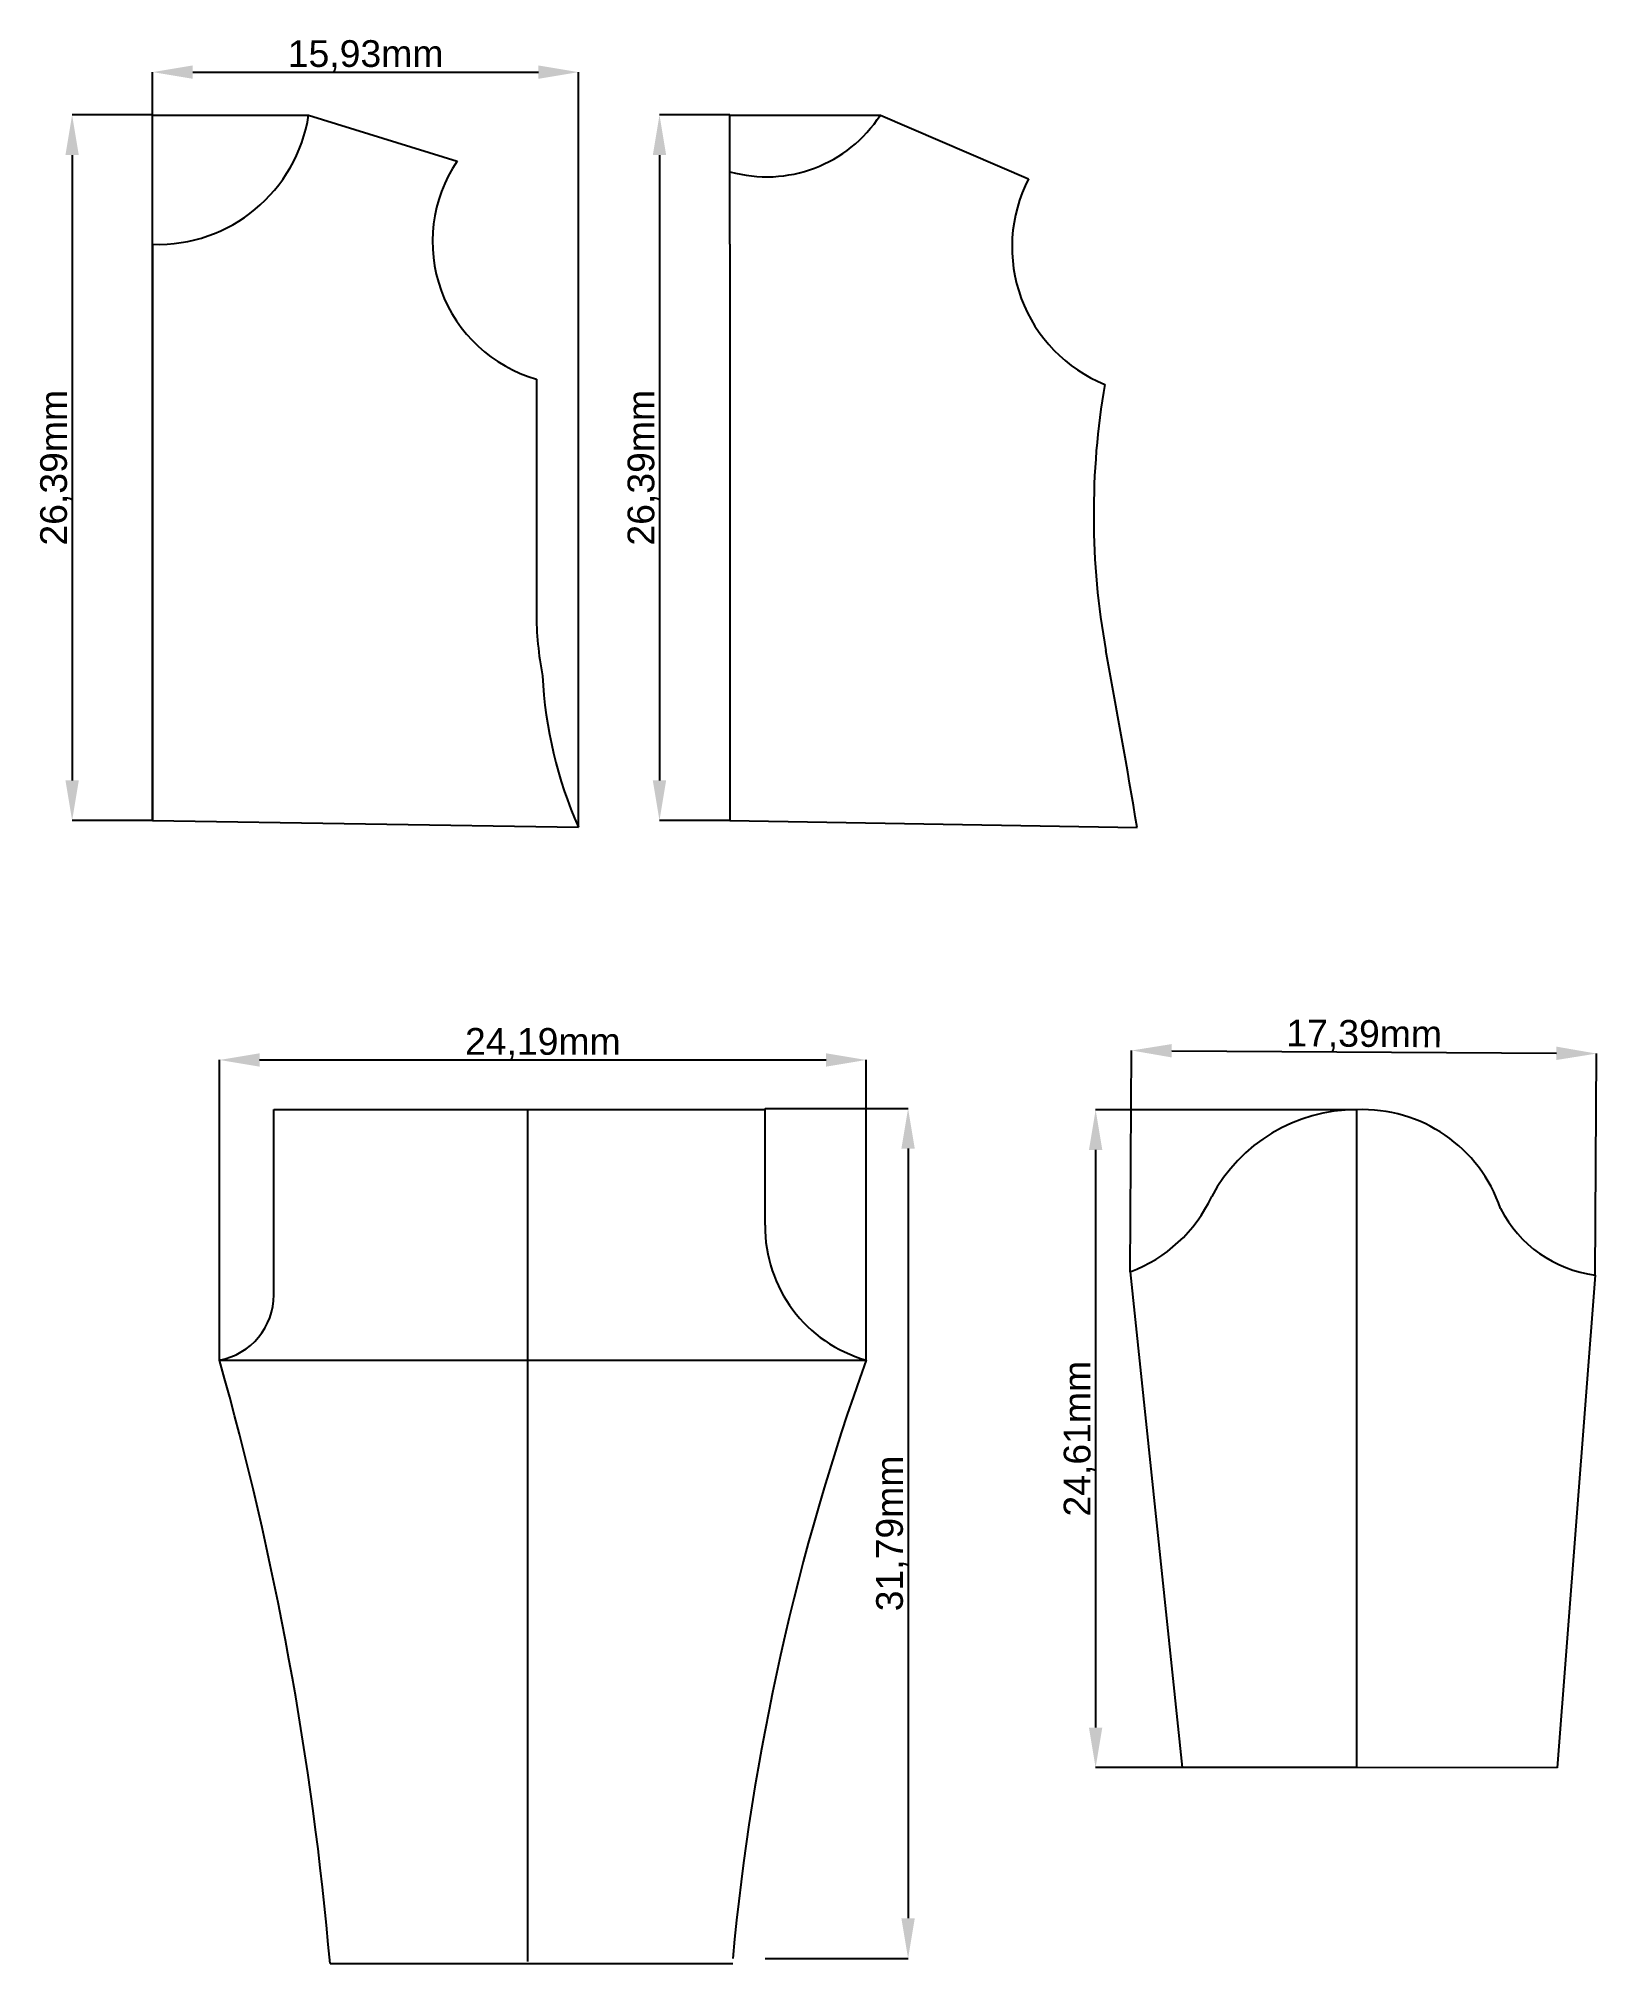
# Model space of a CAD drawing. Header units: millimetres. Extents: x 9525 to 67796, y 15426 to 87422.
import ezdxf

# ---------------------------------------------------------------- set-up
doc = ezdxf.new("R2010")
doc.units = ezdxf.units.MM
doc.styles.get("Standard").update_dxf_attribs({"font": 'arial.ttf'})
doc.dimstyles.new('ISO-25', dxfattribs={"dimtxt": 1000, "dimasz": 1500, "dimexe": 1.25, "dimexo": 0.625, "dimtad": 1, "dimlfac": 0.001, "dimtxsty": 'Standard', "dimcen": 2.5, "dimclrd": 2, "dimclrt": 4, "dimadec": 0, "dimazin": 0, "dimtfac": 1, "dimtmove": 0, "dimatfit": 3, "dimfxl": 1, "dimarcsym": 0})

# ---------------------------------------------------------------- blocks, each defined once
blk = doc.blocks.new('*D3')
at = {"color": 0, "lineweight": -2, "transparency": 16777216}
for p, q in [((35387, 84561), (32750, 84561)), ((35387, 58173), (32750, 58173))]:
    blk.add_line(p, q, dxfattribs=at)
at = {"color": 2, "lineweight": -2, "transparency": 16777216}
blk.add_line((32751, 83061), (32751, 59673), dxfattribs=at)
at = {"color": 2, "transparency": 16777216}
for points in [[(32501, 83061), (33001, 83061), (32751, 84561)], [(32501, 59673), (33001, 59673), (32751, 58173)]]:
    blk.add_solid(points, dxfattribs=at)
at = {"layer": 'Defpoints', "color": 0, "transparency": 16777216}
for p in [(35388, 84561), (32751, 58173), (35388, 58173)]:
    blk.add_point(p, dxfattribs=at)
at = {"color": 4, "transparency": 16777216, "insert": (32150, 71367), "char_height": 1000, "attachment_point": 5, "rotation": 90}
blk.add_mtext('26,39mm', dxfattribs=at)
blk = doc.blocks.new('*D5')
at = {"color": 0, "lineweight": -2, "transparency": 16777216}
for p, q in [((16293, 37995), (16293, 49219)), ((40483, 37995), (40483, 49219))]:
    blk.add_line(p, q, dxfattribs=at)
at = {"color": 2, "lineweight": -2, "transparency": 16777216}
blk.add_line((17793, 49218), (38983, 49218), dxfattribs=at)
at = {"color": 2, "transparency": 16777216}
for points in [[(17793, 49468), (17793, 48968), (16293, 49218)], [(38983, 49468), (38983, 48968), (40483, 49218)]]:
    blk.add_solid(points, dxfattribs=at)
at = {"layer": 'Defpoints', "color": 0, "transparency": 16777216}
for p in [(40483, 49218), (16293, 37994), (40483, 37994)]:
    blk.add_point(p, dxfattribs=at)
at = {"color": 4, "transparency": 16777216, "insert": (28388, 49819), "char_height": 1000, "attachment_point": 5}
blk.add_mtext('24,19mm', dxfattribs=at)
blk = doc.blocks.new('*D6')
at = {"color": 0, "lineweight": -2, "transparency": 16777216}
for p, q in [((36701, 47406), (42050, 47406)), ((36701, 15615), (42050, 15615))]:
    blk.add_line(p, q, dxfattribs=at)
at = {"color": 2, "lineweight": -2, "transparency": 16777216}
blk.add_line((42049, 45906), (42049, 17115), dxfattribs=at)
at = {"color": 2, "transparency": 16777216}
for points in [[(41799, 45906), (42299, 45906), (42049, 47406)], [(41799, 17115), (42299, 17115), (42049, 15615)]]:
    blk.add_solid(points, dxfattribs=at)
at = {"layer": 'Defpoints', "color": 0, "transparency": 16777216}
for p in [(36700, 47406), (36700, 15615), (42049, 15615)]:
    blk.add_point(p, dxfattribs=at)
at = {"color": 4, "transparency": 16777216, "insert": (41447, 31510), "char_height": 1000, "attachment_point": 5, "rotation": 90}
blk.add_mtext('31,79mm', dxfattribs=at)
blk = doc.blocks.new('*D7')
at = {"color": 0, "lineweight": -2, "transparency": 16777216}
for p, q in [((58817, 47357), (49062, 47357)), ((58817, 22750), (49062, 22750))]:
    blk.add_line(p, q, dxfattribs=at)
at = {"color": 2, "lineweight": -2, "transparency": 16777216}
blk.add_line((49063, 45857), (49063, 24250), dxfattribs=at)
at = {"color": 2, "transparency": 16777216}
for points in [[(48813, 45857), (49313, 45857), (49063, 47357)], [(48813, 24250), (49313, 24250), (49063, 22750)]]:
    blk.add_solid(points, dxfattribs=at)
at = {"layer": 'Defpoints', "color": 0, "transparency": 16777216}
for p in [(58817, 47357), (49063, 22750), (58817, 22750)]:
    blk.add_point(p, dxfattribs=at)
at = {"color": 4, "transparency": 16777216, "insert": (48461, 35053), "char_height": 1000, "attachment_point": 5, "rotation": 90}
blk.add_mtext('24,61mm', dxfattribs=at)
blk = doc.blocks.new('*D8')
at = {"color": 0, "lineweight": -2, "transparency": 16777216}
for p, q in [((50354, 41290), (50409, 49575)), ((67741, 41174), (67796, 49459))]:
    blk.add_line(p, q, dxfattribs=at)
at = {"color": 2, "lineweight": -2, "transparency": 16777216}
blk.add_line((51909, 49563), (66296, 49467), dxfattribs=at)
at = {"color": 2, "transparency": 16777216}
for points in [[(51911, 49813), (51907, 49313), (50409, 49573)], [(66298, 49717), (66294, 49217), (67796, 49457)]]:
    blk.add_solid(points, dxfattribs=at)
at = {"layer": 'Defpoints', "color": 0, "transparency": 16777216}
for p in [(67796, 49457), (50354, 41290), (67741, 41174)]:
    blk.add_point(p, dxfattribs=at)
at = {"color": 4, "transparency": 16777216, "insert": (59106, 50117), "char_height": 1000, "attachment_point": 5, "rotation": 359.61789}
blk.add_mtext('17,39mm', dxfattribs=at)
blk = doc.blocks.new('*D11')
at = {"color": 0, "lineweight": -2, "transparency": 16777216}
for p, q in [((13795, 58173), (13795, 86165)), ((29723, 57925), (29723, 86165))]:
    blk.add_line(p, q, dxfattribs=at)
at = {"color": 2, "lineweight": -2, "transparency": 16777216}
blk.add_line((15295, 86164), (28223, 86164), dxfattribs=at)
at = {"color": 2, "transparency": 16777216}
for points in [[(15295, 86414), (15295, 85914), (13795, 86164)], [(28223, 86414), (28223, 85914), (29723, 86164)]]:
    blk.add_solid(points, dxfattribs=at)
at = {"layer": 'Defpoints', "color": 0, "transparency": 16777216}
for p in [(29723, 86164), (13795, 58173), (29723, 57925)]:
    blk.add_point(p, dxfattribs=at)
at = {"color": 4, "transparency": 16777216, "insert": (21759, 86766), "char_height": 1000, "attachment_point": 5}
blk.add_mtext('15,93mm', dxfattribs=at)
blk = doc.blocks.new('*D13')
at = {"color": 0, "lineweight": -2, "transparency": 16777216}
for p, q in [((13794, 84561), (10782, 84561)), ((13794, 58173), (10782, 58173))]:
    blk.add_line(p, q, dxfattribs=at)
at = {"color": 2, "lineweight": -2, "transparency": 16777216}
blk.add_line((10783, 83061), (10783, 59673), dxfattribs=at)
at = {"color": 2, "transparency": 16777216}
for points in [[(10533, 83061), (11033, 83061), (10783, 84561)], [(10533, 59673), (11033, 59673), (10783, 58173)]]:
    blk.add_solid(points, dxfattribs=at)
at = {"layer": 'Defpoints', "color": 0, "transparency": 16777216}
for p in [(13795, 84561), (10783, 58173), (13795, 58173)]:
    blk.add_point(p, dxfattribs=at)
at = {"color": 4, "transparency": 16777216, "insert": (10182, 71367), "char_height": 1000, "attachment_point": 5, "rotation": 90}
blk.add_mtext('26,39mm', dxfattribs=at)

msp = doc.modelspace()

# ---------------------------------------------------------------- linework, layer by layer
for p, q in [((13794.913, 79723.842), (13794.913, 84560.611)), ((13794.913, 84560.611), (19627.905, 84560.611)), ((19627.905, 84560.611), (25178.662, 82827.913)), ((35387.62, 79723.842), (35387.62, 84560.611)), ((35387.62, 84560.611), (41012.587, 84560.611)), ((41012.587, 84560.611), (46557.132, 82175.916)), ((13794.913, 79723.842), (13794.913, 58172.615)), ((35387.62, 79723.842), (35387.62, 58172.615)), ((28145.235, 74685.832), (28145.235, 65965.87)), ((13794.913, 58172.615), (29723.334, 57924.583)), ((35387.62, 58172.615), (50615.841, 57913.505)), ((18323.267, 40437.028), (18323.267, 47366.063)), ((18323.267, 47366.063), (36699.923, 47366.063)), ((27813.139, 47366.063), (27813.139, 15498.597)), ((36699.923, 43037.244), (36699.923, 47405.532)), ((58817.296, 47356.558), (58817.296, 22749.589)), ((50353.663, 41289.576), (50353.663, 41289.576)), ((50353.663, 41289.576), (52299.097, 22751.377)), ((67740.596, 41173.621), (66322.558, 22747.53)), ((16292.598, 37994.333), (40482.881, 37994.333)), ((66322.558, 22747.53), (52299.097, 22751.377)), ((20429.773, 15425.593), (35490.966, 15425.593))]:
    msp.add_line(p, q)
for centre, radius, start, end in [((13984.86, 85430.36), 5709.678, 268.09355835, 351.238083), ((36760.604, 87314.882), 5066.101, 254.27539325, 327.06638801), ((29609.453, 79830.798), 5349.263, 145.92443715, 254.11405377), ((51480.096, 79626.264), 5544.033, 152.61991739, 247.99231468), ((77864.243, 69625.949), 28873.666, 170.30936133, 190.14766135), ((40466.495, 65976.274), 12321.264, 180.04838159, 191.17366702), ((-301309.545, -1009.083), 356823.975, 9.50482636, 10.58524167), ((44077.88, 64323.71), 15716.292, 182.68085864, 204.02688275), ((58802.897, 41246.325), 6110.25, 89.86498284, 152.09046797), ((59049.304, 41913.739), 5447.762, 18.68390981, 92.4408379), ((48407.56, 46455.87), 5520.68, 290.64100678, 334.81276489), ((68334.01, 45767.093), 4631.644, 207.07579328, 262.63893767), ((41885.769, 42987.07), 5186.089, 179.44567093, 254.30538898), ((15858.575, 40420.566), 2464.748, 280.14224603, 0.38269604), ((-100795.165, 4866.888), 121683.901, 4.97790555, 15.79771114), ((126195.799, 7128.841), 91100.949, 160.19589147, 174.65502879)]:
    msp.add_arc(centre, radius, start, end)

# ---------------------------------------------------------------- dimensions: what is measured, and where the dimension line sits
for base, p1, p2, picture, middle in [((29723.334, 86164.1), (13794.913, 58172.615), (29723.334, 57924.583), '*D11', (21759.123, 86765.68)), ((40482.881, 49217.525), (16292.598, 37994.333), (40482.881, 37994.333), '*D5', (28387.739, 49819.105))]:
    dim = msp.add_linear_dim(base=base, p1=p1, p2=p2, dimstyle='ISO-25', override={"dimpost": 'mm'})
    dim.commit()
    dim.dimension.update_dxf_attribs({"geometry": picture, "text_midpoint": middle})
for base, p1, p2, picture, middle in [((10783.265, 58172.615), (13794.913, 84560.611), (13794.913, 58172.615), '*D13', (10181.685, 71366.613)), ((32751.469, 58172.615), (35387.62, 84560.611), (35387.62, 58172.615), '*D3', (32149.889, 71366.613)), ((42048.872, 15615.085), (36699.923, 47405.532), (36699.923, 15615.085), '*D6', (41447.292, 31510.309)), ((49062.975, 22749.589), (58817.296, 47356.558), (58817.296, 22749.589), '*D7', (48461.395, 35053.074))]:
    dim = msp.add_linear_dim(base=base, p1=p1, p2=p2, angle=90, dimstyle='ISO-25', override={"dimpost": 'mm'})
    dim.commit()
    dim.dimension.update_dxf_attribs({"geometry": picture, "text_midpoint": middle})
dim = msp.add_aligned_dim(p1=(50353.663, 41289.576), p2=(67740.596, 41173.621), distance=8283.96, dimstyle='ISO-25', override={"dimpost": 'mm'})
dim.commit()
dim.dimension.update_dxf_attribs({"geometry": '*D8', "text_midpoint": (59106.387, 50116.941)})

doc.saveas('drawing.dxf')
